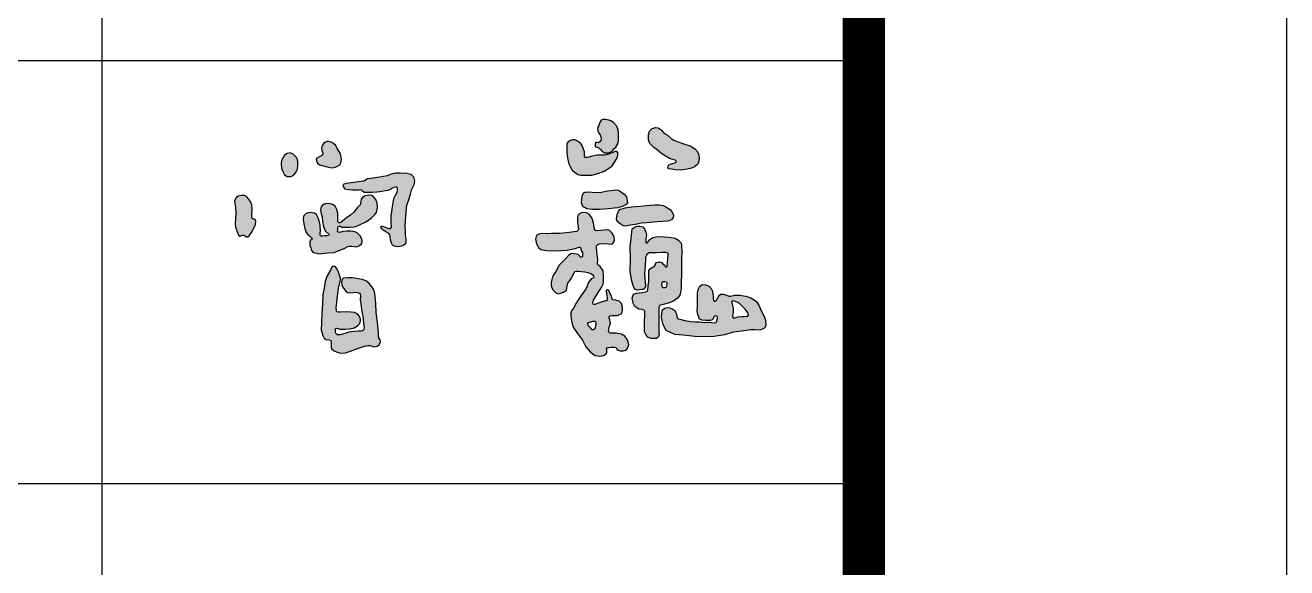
# Model space of a CAD drawing. Extents: x -427546 to -314919, y 698702 to 968782.
# Drawn here: x -356228 to -353246, y 945848 to 947129 of the extents above; entities that cross this region are included whole.
import ezdxf

# ---------------------------------------------------------------- set-up
doc = ezdxf.new("R2010")
doc.units = 0
doc.header["$LTSCALE"] = 1000
doc.header["$MEASUREMENT"] = 0
doc.layers.get('0').update_dxf_attribs({"linetype": 'CONTINUOUS'})
doc.layers.add('PUB_TITLE', color=4, linetype='CONTINUOUS')
doc.layers.add('TWT_TITLE', color=7, linetype='CONTINUOUS')

msp = doc.modelspace()

# ---------------------------------------------------------------- hatches: boundary and pattern name
h = msp.add_hatch(color=7)
h.paths.add_polyline_path([(-354640, 946832.6), (-354644.7, 946837.2), (-354656, 946844.6), (-354666, 946847.7), (-354675.9, 946851.1), (-354684.1, 946853.7), (-354694.3, 946857.9), (-354701.2, 946861.7), (-354710, 946870.1), (-354715, 946872.6), (-354718.7, 946876.3), (-354724.7, 946882), (-354731.6, 946886.7), (-354737.6, 946888.1), (-354745.4, 946885.7), (-354752, 946878.8), (-354754.7, 946870.3), (-354754.3, 946858.9), (-354750.9, 946850), (-354741.5, 946840.3), (-354733.9, 946834.7), (-354723.1, 946825.8), (-354712.8, 946819.4), (-354702.9, 946813.9), (-354693.9, 946811.1), (-354689.5, 946809.6), (-354689, 946808.3), (-354689.4, 946806.1), (-354692, 946804.6), (-354697.6, 946802.8), (-354702.8, 946800.9), (-354706.4, 946799.5), (-354708.3, 946796.4), (-354708.4, 946792.9), (-354706.1, 946790.4), (-354700.6, 946789.6), (-354689.9, 946788), (-354678.3, 946787.1), (-354662.7, 946789.4), (-354652.9, 946791.8), (-354645.8, 946794.9), (-354638.9, 946800.3), (-354636.6, 946805.6), (-354634.9, 946814.8), (-354635.7, 946823.9)])
h.paths.add_polyline_path([(-354835.7, 946804.6), (-354830.6, 946812.2), (-354827.9, 946818.1), (-354827.1, 946823.1), (-354827.3, 946828.1), (-354828.5, 946830.2), (-354830.3, 946831.2), (-354833.4, 946831.3), (-354837.3, 946829.5), (-354844.3, 946826.3), (-354851.4, 946824.1), (-354858, 946822.6), (-354874.6, 946822.1), (-354888.5, 946820), (-354895.1, 946817.8), (-354899.1, 946817.2), (-354904.3, 946817), (-354905.4, 946818.5), (-354905.8, 946820.7), (-354905.8, 946822.8), (-354905.7, 946830.2), (-354907.9, 946836.4), (-354911.5, 946844.9), (-354914.8, 946850.5), (-354922.1, 946855.5), (-354928.6, 946858.8), (-354934.6, 946858.8), (-354938.9, 946857.2), (-354944.9, 946853.2), (-354947.1, 946849.5), (-354947.5, 946844.2), (-354947.4, 946829.1), (-354946.3, 946820.8), (-354944.9, 946812.4), (-354942.5, 946802.1), (-354939.2, 946794.1), (-354934.6, 946786.7), (-354929.1, 946782.5), (-354920.4, 946776.5), (-354915.3, 946775.2), (-354905.4, 946775.2), (-354898.2, 946774.9), (-354888, 946775.4), (-354874.2, 946779.4), (-354861.1, 946783.8), (-354849.3, 946791.1), (-354840.5, 946797.4)])
h.paths.add_polyline_path([(-354825.6, 946856.8), (-354825, 946873.3), (-354825.8, 946882), (-354829.6, 946890.7), (-354836.9, 946899.4), (-354843.5, 946903.5), (-354847.9, 946905.4), (-354856.4, 946906.6), (-354861.5, 946906.4), (-354866.4, 946904.8), (-354869, 946901.4), (-354870.3, 946897), (-354872, 946892.6), (-354874.3, 946888.2), (-354875, 946884.5), (-354874.2, 946879.9), (-354871.9, 946874.6), (-354868.9, 946870.2), (-354866.9, 946865.7), (-354866.5, 946861), (-354867.3, 946857.3), (-354868.5, 946855), (-354872.1, 946852), (-354873.8, 946851.9), (-354876.6, 946852.5), (-354879.6, 946852.2), (-354879.9, 946850.8), (-354880.5, 946848.1), (-354880.3, 946844.3), (-354879.4, 946841.9), (-354876.9, 946841.1), (-354874.2, 946840.3), (-354872, 946839.8), (-354870.3, 946838.5), (-354868, 946836.4), (-354865.9, 946833.8), (-354864.2, 946831.5), (-354860.9, 946829.3), (-354858.4, 946827.8), (-354855, 946827.8), (-354849.7, 946828.2), (-354844.4, 946829.3), (-354840.6, 946832.3), (-354837.6, 946835.3), (-354836.1, 946837.7), (-354831.9, 946841.4), (-354827, 946849.2)])
h.paths.add_polyline_path([(-354699.2, 946689.1), (-354703.5, 946694.4), (-354713.2, 946700.4), (-354719.7, 946703.7), (-354729.2, 946704.8), (-354739.8, 946705.3), (-354758, 946703.4), (-354775, 946701.7), (-354794.3, 946700.2), (-354809.5, 946697.7), (-354814.4, 946696.2), (-354821.4, 946694.6), (-354825.5, 946690), (-354828.6, 946682.6), (-354829.8, 946671.5), (-354828.8, 946665.8), (-354821.4, 946660.1), (-354814, 946655.3), (-354808.7, 946654.9), (-354797.1, 946657.1), (-354785.7, 946658.9), (-354770.9, 946661.5), (-354758.2, 946662.7), (-354733.9, 946665), (-354720.3, 946665.8), (-354708.6, 946666.5), (-354700.2, 946669.3), (-354696, 946675.5), (-354695.6, 946680.3)])
h.paths.add_polyline_path([(-354806.3, 946723.6), (-354812.3, 946730.5), (-354818.5, 946734.7), (-354825.7, 946739.6), (-354833.9, 946740.6), (-354843, 946738.8), (-354851.7, 946738), (-354866.7, 946735.4), (-354878.1, 946734.1), (-354896.7, 946735.5), (-354902.3, 946735.4), (-354904.1, 946734.9), (-354908, 946733.1), (-354911.3, 946725.9), (-354912.1, 946717.4), (-354912.9, 946709.7), (-354909.3, 946701.2), (-354900.5, 946695.7), (-354887.1, 946693.7), (-354870.3, 946693.9), (-354848.7, 946695.7), (-354835.2, 946697.5), (-354827, 946698.3), (-354814.1, 946701.9), (-354808.7, 946705), (-354804.3, 946708.1), (-354804.5, 946714.8)])
h.paths.add_polyline_path([(-354877.1, 946607.9), (-354874.2, 946611.4), (-354869.1, 946613.3), (-354862.2, 946613.9), (-354849.4, 946613.3), (-354841.6, 946612.1), (-354839, 946613.9), (-354836.6, 946617), (-354835.1, 946622), (-354835.9, 946628.6), (-354837.7, 946634.5), (-354840.3, 946638.4), (-354847.5, 946645.3), (-354851.9, 946645.9), (-354860.5, 946645.2), (-354867.7, 946644.7), (-354876.5, 946643.9), (-354879.5, 946644.3), (-354882, 946646.1), (-354882.4, 946649.1), (-354882.7, 946651.6), (-354884.5, 946662.8), (-354887.7, 946673.1), (-354894.1, 946681.9), (-354901, 946685.8), (-354911.8, 946686.7), (-354917.8, 946684.1), (-354921.7, 946680), (-354922.6, 946675.2), (-354921.9, 946662.8), (-354920.3, 946653), (-354920.2, 946647.8), (-354921.2, 946644.2), (-354923.9, 946642.3), (-354930.7, 946641.3), (-354941.8, 946640), (-354964, 946637.4), (-354983.4, 946637.1), (-354992.9, 946636.7), (-355005.3, 946637.1), (-355013.3, 946635.8), (-355018.2, 946633.7), (-355020, 946630.3), (-355021.5, 946624.3), (-355021, 946619.8), (-355018.9, 946613.2), (-355014.7, 946604.5), (-355008.6, 946599.2), (-354995.4, 946597.4), (-354971.4, 946596.5), (-354960.4, 946596.9), (-354946.7, 946598), (-354935.4, 946600.6), (-354927.4, 946601.6), (-354920.7, 946604.2), (-354918.6, 946605.1), (-354917, 946605.1), (-354915.4, 946603.9), (-354914.5, 946600.7), (-354912.5, 946595.7), (-354910.7, 946592.7), (-354910, 946589.3), (-354910.3, 946586), (-354910.6, 946583.2), (-354911.8, 946581.7), (-354914.6, 946581.3), (-354915.8, 946581.8), (-354917.5, 946584.2), (-354920.3, 946587.6), (-354923.5, 946588.7), (-354931.1, 946589.5), (-354936.4, 946589.8), (-354943.1, 946585.8), (-354950.1, 946578.2), (-354956.7, 946571), (-354966.3, 946561.7), (-354972.9, 946548.7), (-354977.6, 946541.9), (-354981.1, 946534.9), (-354982.9, 946528.4), (-354984.6, 946521.2), (-354984.3, 946514.8), (-354982.9, 946509.1), (-354979.6, 946503.8), (-354977.2, 946500.9), (-354973.2, 946497), (-354967.4, 946495), (-354961.6, 946496), (-354955, 946498.8), (-354948.4, 946503.7), (-354947.3, 946509), (-354945.2, 946519.8), (-354940.5, 946526.1), (-354936.8, 946532.1), (-354934.4, 946537.2), (-354930.1, 946544.3), (-354927.9, 946547.4), (-354924.4, 946548.7), (-354919.1, 946548.2), (-354913.3, 946547.3), (-354905.1, 946547), (-354897.5, 946545.2), (-354890.9, 946542.6), (-354885.9, 946539.7), (-354884.1, 946537.2), (-354883.9, 946534.1), (-354886, 946531.6), (-354889.8, 946530.3), (-354896.2, 946521.7), (-354901.6, 946507.7), (-354913.4, 946491), (-354924.5, 946474), (-354931.7, 946461.3), (-354936.3, 946454.9), (-354938.3, 946449.6), (-354937.8, 946443.8), (-354936.5, 946430.3), (-354932.5, 946415.7), (-354922.1, 946401.1), (-354910.8, 946385.1), (-354902.9, 946369.8), (-354891.6, 946357), (-354880.6, 946348.9), (-354869.9, 946347.5), (-354860.9, 946349.2), (-354854.2, 946353.2), (-354853.3, 946357.2), (-354853.3, 946362.9), (-354853.7, 946365.2), (-354852.8, 946367.5), (-354850.9, 946367.8), (-354847.9, 946368), (-354841.6, 946368.5), (-354836.7, 946368.5), (-354831.6, 946368), (-354830.5, 946367.3), (-354829.7, 946365.5), (-354828.3, 946363.2), (-354826.5, 946361.9), (-354821.7, 946360.5), (-354814.6, 946360.4), (-354809.1, 946361.4), (-354805.9, 946364), (-354802.6, 946369.3), (-354801.3, 946374.3), (-354802.6, 946381), (-354805.5, 946388.8), (-354810, 946394.6), (-354818.4, 946399.3), (-354831, 946401.7), (-354844.7, 946401.9), (-354847.7, 946403.3), (-354848.6, 946406.7), (-354847.2, 946415.8), (-354844.6, 946425.4), (-354846, 946433), (-354847.4, 946438.3), (-354847.7, 946441.5), (-354845.6, 946442.9), (-354840.3, 946443.7), (-354834.1, 946443.4), (-354827.6, 946443.3), (-354817.5, 946448.5), (-354815.7, 946455.9), (-354816, 946463.5), (-354818.3, 946471.8), (-354823.5, 946477.5), (-354831.3, 946479.6), (-354838.4, 946480.3), (-354840.4, 946482.6), (-354842, 946489), (-354845.5, 946496.5), (-354847.6, 946501.7), (-354849.6, 946504.1), (-354852.7, 946504.1), (-354854.3, 946502.9), (-354854.5, 946500.8), (-354853, 946491.2), (-354851.8, 946484.9), (-354851.8, 946480.6), (-354853.3, 946478.6), (-354856.4, 946478), (-354863.9, 946475.7), (-354873.2, 946472.9), (-354880.8, 946469.9), (-354883.1, 946469.6), (-354885.3, 946470.7), (-354885.7, 946474.9), (-354884.1, 946479.6), (-354873.8, 946498), (-354865.7, 946509.7), (-354861.5, 946517.3), (-354860.8, 946525.7), (-354860.6, 946537.1), (-354861.9, 946549), (-354868.6, 946559.1), (-354873.9, 946563.3), (-354874.6, 946565.8), (-354874.3, 946576.7), (-354876.4, 946594.4), (-354877.4, 946604.7)])
h.paths.add_polyline_path([(-354890.6, 946413.6), (-354888, 946410.5), (-354886.2, 946409.5), (-354884.7, 946409.6), (-354883.5, 946410.2), (-354881.5, 946412.3), (-354880.3, 946415.4), (-354879.7, 946418.5), (-354879.1, 946422.2), (-354879.2, 946425.9), (-354879.8, 946428.7), (-354881.1, 946429.9), (-354883.6, 946430.5), (-354885.9, 946430.3), (-354888.2, 946429.8), (-354890.6, 946428.8), (-354895.8, 946427.4), (-354896.5, 946427.2), (-354897.3, 946426.9), (-354897.9, 946425.9), (-354898.2, 946423.7), (-354897.2, 946420.1), (-354895.6, 946418.5)], flags=16)
h.paths.add_polyline_path([(-354676.7, 946559.8), (-354676.4, 946577.9), (-354675.6, 946594.2), (-354676.5, 946609.7), (-354677.3, 946614.2), (-354683.8, 946621.8), (-354691.2, 946626), (-354706, 946628.8), (-354717.1, 946629.5), (-354733.3, 946630.3), (-354744.1, 946628.2), (-354751.5, 946623), (-354756.4, 946616.7), (-354757, 946615.5), (-354758, 946615.1), (-354760.1, 946615), (-354761, 946616.2), (-354761, 946619.1), (-354760.5, 946624.6), (-354759.5, 946634.2), (-354760.9, 946640.5), (-354763.6, 946648.7), (-354768, 946653.2), (-354775.1, 946654.8), (-354781.4, 946654.7), (-354787.7, 946652.7), (-354792.7, 946648.2), (-354794.1, 946640.2), (-354795.8, 946626.1), (-354797.7, 946606.9), (-354797.2, 946575.6), (-354797.5, 946547.2), (-354793.7, 946524.5), (-354788.8, 946510.1), (-354785.3, 946504.8), (-354780.8, 946503.6), (-354776.3, 946504.6), (-354770.1, 946504.7), (-354767.1, 946505.3), (-354764, 946506.7), (-354762.9, 946509.5), (-354761.8, 946511.8), (-354761.8, 946515.8), (-354762, 946521.8), (-354762.9, 946531.1), (-354763.7, 946541.2), (-354763.2, 946552.4), (-354762.6, 946563.5), (-354761.8, 946575.1), (-354761.5, 946580.5), (-354759.5, 946585.4), (-354758.2, 946587.6), (-354755.4, 946590.1), (-354752.8, 946591.5), (-354747.8, 946592), (-354736.5, 946591.9), (-354721.9, 946592.3), (-354714.2, 946592.3), (-354710.7, 946591.7), (-354708.9, 946591), (-354708.3, 946589.9), (-354708.3, 946585.7), (-354709.1, 946578.9), (-354709.9, 946566.3), (-354710.6, 946560.6), (-354711.3, 946558.6), (-354713.4, 946558.5), (-354715.1, 946559.2), (-354716.2, 946561.2), (-354717.5, 946563.4), (-354720.2, 946566), (-354722.5, 946567.8), (-354725.6, 946569.6), (-354728.5, 946570.1), (-354730.5, 946569.9), (-354734.4, 946569.2), (-354736.8, 946567.7), (-354738.1, 946564.3), (-354740.3, 946560.5), (-354742.3, 946558.9), (-354745, 946558), (-354750.3, 946553.7), (-354753.8, 946550.1), (-354754, 946537.2), (-354753.8, 946524), (-354755, 946513.9), (-354756, 946505), (-354756.8, 946501.2), (-354760.4, 946499.4), (-354768.5, 946497.6), (-354776, 946497.1), (-354782.3, 946496.1), (-354789.7, 946493.9), (-354793.4, 946484.5), (-354790.8, 946472.7), (-354786.9, 946465.1), (-354777.2, 946458.3), (-354769.2, 946457.8), (-354765.7, 946456.5), (-354763.5, 946453.7), (-354763.4, 946449.7), (-354763.4, 946443.7), (-354764, 946430.6), (-354764.2, 946415.4), (-354763.7, 946405.2), (-354760.1, 946396.8), (-354756, 946392.1), (-354748.6, 946389.5), (-354742, 946389.2), (-354735.8, 946389.6), (-354731.5, 946392.1), (-354729.5, 946397.9), (-354729.9, 946404.8), (-354729.9, 946415.7), (-354730.1, 946425.7), (-354730.2, 946446.2), (-354730.2, 946455.6), (-354729.9, 946462.6), (-354729.2, 946465.9), (-354727.1, 946467.7), (-354720.1, 946469.3), (-354708.1, 946473), (-354696.6, 946476.6), (-354686.2, 946484.4), (-354680.7, 946491.6), (-354678.7, 946499.1), (-354677.5, 946508.3), (-354677.3, 946522.6), (-354676.6, 946540.3)])
h.paths.add_polyline_path([(-354712.2, 946523.5), (-354711.1, 946521.8), (-354710.8, 946518.9), (-354710.8, 946515.7), (-354711.6, 946512.6), (-354713.1, 946510), (-354716, 946509.2), (-354719.7, 946509.2), (-354721.6, 946510.7), (-354722.4, 946513.3), (-354723, 946517.9), (-354722.3, 946521.8), (-354721.2, 946523.7), (-354718.6, 946523.9), (-354716, 946524.2)], flags=16)
h.paths.add_polyline_path([(-354493.5, 946468.2), (-354500.2, 946477.3), (-354512.9, 946485.6), (-354524.5, 946489.6), (-354538.6, 946491.3), (-354550.6, 946491.4), (-354560.3, 946489.2), (-354564.8, 946489), (-354570.1, 946491.5), (-354577.3, 946494.3), (-354583.7, 946494.2), (-354586.8, 946491.7), (-354590.4, 946485.7), (-354593.7, 946479.7), (-354596.4, 946477.5), (-354599.1, 946477.6), (-354600.5, 946479.7), (-354601.2, 946483), (-354601.6, 946487.7), (-354602.1, 946493.9), (-354603.4, 946501.2), (-354606.3, 946507.6), (-354612.9, 946513.5), (-354619.4, 946516.4), (-354627.1, 946516.7), (-354632.8, 946512.7), (-354637.3, 946504.9), (-354638.6, 946496.2), (-354638.6, 946482.8), (-354638.4, 946466), (-354639.3, 946454.6), (-354637.6, 946446.3), (-354635.8, 946440.2), (-354633.7, 946434.7), (-354627.8, 946432.6), (-354619.2, 946431.8), (-354611.6, 946431.7), (-354607.7, 946432), (-354604.2, 946433.5), (-354602.4, 946435), (-354601.1, 946438.7), (-354600.1, 946440.8), (-354598.8, 946441.8), (-354596, 946442.6), (-354593.2, 946442.4), (-354591.8, 946441.7), (-354591.5, 946438.4), (-354591.7, 946435.5), (-354592.7, 946431.3), (-354593.7, 946428.4), (-354594.6, 946426.9), (-354598.6, 946426.3), (-354605.2, 946426.8), (-354613.3, 946427.7), (-354621.6, 946427.2), (-354633.5, 946428.3), (-354644.2, 946428.7), (-354654.1, 946429.8), (-354668.7, 946432.1), (-354683.8, 946435.8), (-354684.6, 946436), (-354685.7, 946436.6), (-354687.3, 946442.1), (-354688.9, 946449.3), (-354691.9, 946455.5), (-354696.6, 946458.5), (-354703.9, 946461.6), (-354709.8, 946462.7), (-354715.8, 946460.8), (-354721, 946457.1), (-354723.1, 946449.1), (-354724.1, 946438.7), (-354719.5, 946421.8), (-354712.6, 946408), (-354692.4, 946398.6), (-354671.5, 946397), (-354644.8, 946393.7), (-354621.7, 946393), (-354599.5, 946393.7), (-354575, 946398.3), (-354553.2, 946404.1), (-354529, 946407.4), (-354513, 946409.4), (-354503.8, 946409.8), (-354499.6, 946409), (-354489.5, 946409.8), (-354481.7, 946412.9), (-354478, 946417), (-354476.9, 946423.7), (-354478.7, 946435.4), (-354481.5, 946443.2), (-354486, 946450.1), (-354489.3, 946457.1)])
h.paths.add_polyline_path([(-354557.5, 946473.4), (-354557.6, 946476.1), (-354557.2, 946477.7), (-354555.1, 946478), (-354551.1, 946477.3), (-354546.9, 946475.9), (-354543.1, 946474), (-354538.6, 946471), (-354531.9, 946465.1), (-354525.8, 946458.4), (-354520.6, 946451.8), (-354518.5, 946447.6), (-354518.3, 946444.3), (-354519.7, 946442.3), (-354522.2, 946441.7), (-354528.2, 946441.6), (-354534.1, 946441.1), (-354542.1, 946440.2), (-354550, 946438.1), (-354553.2, 946437.4), (-354555.7, 946440.1), (-354555.7, 946442.6), (-354554.8, 946447.9), (-354554.4, 946451.7), (-354554.1, 946459.5), (-354554.8, 946464.4), (-354556.4, 946471.5)], flags=16)
h = msp.add_hatch(color=7)
h.paths.add_polyline_path([(-355407.7, 946510.3), (-355414.6, 946519.2), (-355421.3, 946524.9), (-355430.6, 946528.6), (-355440.6, 946530.3), (-355454, 946532.7), (-355465.7, 946532.9), (-355475.3, 946531.7), (-355479.2, 946527.6), (-355479.8, 946522.4), (-355479.2, 946516.2), (-355477.5, 946511.3), (-355474.7, 946507.1), (-355470.6, 946501.9), (-355465.9, 946498.2), (-355459, 946496.9), (-355452.6, 946497.9), (-355445.9, 946498.5), (-355442.1, 946498.2), (-355437.6, 946496.5), (-355436, 946493.8), (-355435.2, 946489.3), (-355435.6, 946481.7), (-355434.1, 946471.2), (-355431.7, 946452.9), (-355429.9, 946442.3), (-355427.9, 946425.1), (-355426.9, 946414.7), (-355427.2, 946411.6), (-355428.2, 946408.7), (-355430.4, 946407.3), (-355434.4, 946406.6), (-355440.3, 946406.9), (-355450.3, 946405.5), (-355463, 946404.5), (-355467.7, 946402.9), (-355471.7, 946400.7), (-355477.6, 946399.4), (-355483.5, 946398), (-355489.2, 946397.9), (-355491.7, 946399.2), (-355492.8, 946400.5), (-355493.9, 946403.2), (-355494.4, 946408.4), (-355494.6, 946412.2), (-355493.7, 946413.6), (-355491.9, 946413.9), (-355488.7, 946412.9), (-355483.8, 946411.4), (-355476.8, 946411), (-355470.3, 946411.5), (-355461.8, 946412.2), (-355455.9, 946412.6), (-355450, 946414.6), (-355442.4, 946418.9), (-355437.8, 946424), (-355435.4, 946430.4), (-355435.5, 946434.9), (-355437.3, 946441.5), (-355439.6, 946444.7), (-355444.4, 946448.5), (-355449, 946450.4), (-355458, 946451.7), (-355468.2, 946452.1), (-355483, 946451.1), (-355488.2, 946451.4), (-355491.2, 946452.5), (-355492.2, 946454.8), (-355492.9, 946461.4), (-355491.2, 946474.2), (-355489.3, 946489.2), (-355487.2, 946507.2), (-355485.2, 946518), (-355483.5, 946524.5), (-355482.8, 946527.7), (-355482.4, 946529.6), (-355482.6, 946530.7), (-355482.8, 946531.6), (-355487.5, 946545.6), (-355490.8, 946554.4), (-355495.2, 946559.2), (-355499.8, 946559.9), (-355502.6, 946557.7), (-355506.1, 946551), (-355513.6, 946537.3), (-355515.7, 946533.4), (-355518.5, 946523.7), (-355521.1, 946509.1), (-355524, 946493.1), (-355525.1, 946472.1), (-355526.5, 946447.7), (-355527.5, 946427.1), (-355527.8, 946409.5), (-355524.2, 946396.4), (-355521.2, 946390), (-355516.2, 946387), (-355509.1, 946386.4), (-355505.2, 946384.7), (-355504.5, 946381), (-355504.7, 946376.2), (-355504.7, 946368.5), (-355502.7, 946363.8), (-355497.8, 946359.9), (-355490.5, 946356.8), (-355481.8, 946354.9), (-355470.9, 946355.5), (-355458.7, 946359.1), (-355440, 946366.5), (-355425.9, 946371.3), (-355418, 946373.1), (-355412.3, 946372.5), (-355403.4, 946369.9), (-355395.7, 946371.5), (-355390.9, 946374.6), (-355387.6, 946381.7), (-355388.6, 946386.2), (-355391.7, 946389.7), (-355392.3, 946396.8), (-355392.3, 946403.1), (-355394.8, 946427.9), (-355397.8, 946450.6), (-355399.2, 946472.2), (-355401.5, 946495.8), (-355403.5, 946504.5)])
h.paths.add_polyline_path([(-355432.1, 946624.9), (-355435.8, 946631.6), (-355443.1, 946639), (-355448.2, 946641.6), (-355457.8, 946643.1), (-355467.5, 946643.2), (-355477, 946641.9), (-355485, 946640), (-355487.4, 946640.4), (-355489.2, 946641.2), (-355488.9, 946645.2), (-355488.8, 946650.7), (-355487.6, 946654.1), (-355485.5, 946655), (-355482.2, 946654.5), (-355479.2, 946652.7), (-355468, 946652.1), (-355460.5, 946652.1), (-355449.4, 946653), (-355440.8, 946656.4), (-355421.1, 946665.6), (-355410.2, 946673.2), (-355401.3, 946682.3), (-355397.1, 946687.3), (-355395, 946698.5), (-355395.7, 946708.9), (-355399, 946717.9), (-355404.2, 946724), (-355408.7, 946726.9), (-355415.5, 946727.8), (-355424, 946726.3), (-355430.7, 946722.6), (-355433.7, 946718.7), (-355434.5, 946713.4), (-355435.1, 946708.4), (-355436.2, 946704.9), (-355442.3, 946698.4), (-355450.9, 946687.4), (-355458.7, 946680.8), (-355467.3, 946675.2), (-355473.2, 946670.3), (-355477.9, 946666.1), (-355481.1, 946664), (-355484.4, 946662.8), (-355487.2, 946662.8), (-355487.9, 946663.8), (-355488.7, 946667.3), (-355488.4, 946674.6), (-355488.9, 946685.3), (-355491.4, 946693.7), (-355495.4, 946702), (-355501, 946705.8), (-355507.2, 946707.8), (-355516.2, 946708.5), (-355520.7, 946707), (-355525.3, 946704.3), (-355527.8, 946700.7), (-355529.4, 946693.3), (-355527.9, 946683.7), (-355525.8, 946676.7), (-355524.7, 946666.8), (-355522.8, 946654.1), (-355519.7, 946646.2), (-355518.6, 946643.3), (-355516.5, 946641), (-355513.7, 946638.8), (-355511.2, 946637.1), (-355510.1, 946634.3), (-355511, 946632.8), (-355513.6, 946631.9), (-355515.8, 946631.6), (-355519.7, 946631.5), (-355525, 946631.2), (-355528.7, 946631.3), (-355530.6, 946632.3), (-355530.8, 946635.1), (-355530.3, 946639.7), (-355529.8, 946641.8), (-355530.9, 946657.2), (-355533.1, 946667.2), (-355535.5, 946674.6), (-355539.3, 946682), (-355544, 946685.3), (-355554.9, 946686.8), (-355563.6, 946684.6), (-355569.6, 946678.2), (-355570.5, 946670.8), (-355568.9, 946660.5), (-355566.7, 946649.2), (-355563.8, 946639.8), (-355559.8, 946634.9), (-355556, 946631.6), (-355551.6, 946627.6), (-355549.8, 946625.5), (-355550.6, 946623.3), (-355553, 946621.8), (-355554.2, 946620.4), (-355554.6, 946617.8), (-355555.2, 946613.9), (-355555.1, 946609.5), (-355552.7, 946603.3), (-355550.9, 946597.2), (-355548.1, 946592.9), (-355543.4, 946591.4), (-355534, 946589.6), (-355513.4, 946591.3), (-355497.1, 946592.4), (-355484, 946597.7), (-355473.9, 946601.6), (-355470.5, 946603.2), (-355465.3, 946606.4), (-355460.9, 946607.8), (-355455.9, 946607.3), (-355445, 946606.2), (-355437.6, 946608.8), (-355432.7, 946612.7), (-355431.6, 946618)])
h.paths.add_polyline_path([(-355307.9, 946761.5), (-355309.9, 946771.4), (-355316.6, 946777.8), (-355325.5, 946779.6), (-355341.1, 946780.5), (-355351.9, 946780.8), (-355362, 946778.5), (-355371.7, 946774.1), (-355410.2, 946768.3), (-355418.9, 946767.2), (-355427.4, 946761.9), (-355468.8, 946756.1), (-355470.8, 946755.6), (-355473.5, 946754.9), (-355475.7, 946753), (-355476.4, 946751.3), (-355474.6, 946747.1), (-355471.7, 946742.1), (-355462.6, 946740.2), (-355453.8, 946739.5), (-355444.5, 946739.8), (-355439.2, 946740.1), (-355434.6, 946740.4), (-355431.7, 946739.3), (-355429.3, 946736.6), (-355426.1, 946734.4), (-355418.3, 946734), (-355409, 946734), (-355396.8, 946734.8), (-355389.1, 946736), (-355371.1, 946738.7), (-355365.5, 946740.5), (-355360.9, 946743.8), (-355356.1, 946746.3), (-355351.8, 946747), (-355349.2, 946746.5), (-355347.7, 946743.3), (-355347.4, 946738), (-355348.8, 946734.8), (-355352.8, 946728.2), (-355356.6, 946720), (-355360.5, 946694.5), (-355362.8, 946678.1), (-355362.7, 946661.5), (-355361.8, 946654.1), (-355363.2, 946650.2), (-355364.3, 946649.1), (-355367.6, 946648.9), (-355372.6, 946650.4), (-355377, 946652.5), (-355380.6, 946654.1), (-355384, 946655), (-355386.1, 946654.6), (-355386.7, 946652.8), (-355386.2, 946650.4), (-355384.6, 946648.1), (-355381.4, 946645.2), (-355377.5, 946642.7), (-355373.4, 946640.7), (-355368, 946637.3), (-355366.3, 946634.8), (-355364.9, 946631.8), (-355364.5, 946622), (-355362.1, 946614.4), (-355359.2, 946609.4), (-355353.2, 946606.5), (-355345.8, 946605.7), (-355338.1, 946607.3), (-355333.1, 946609.6), (-355329, 946613.3), (-355328, 946618.8), (-355328, 946625.1), (-355329.7, 946634.4), (-355330, 946642.4), (-355330.5, 946655), (-355329.7, 946667.9), (-355327.7, 946687), (-355327.2, 946697.1), (-355326.4, 946703.6), (-355322.7, 946713.5), (-355318, 946730.4), (-355315.7, 946739.9), (-355309.5, 946752.3)])
h.paths.add_polyline_path([(-355479.8, 946812.4), (-355481.4, 946821.8), (-355483.9, 946828.9), (-355489.4, 946836.9), (-355493.7, 946845.4), (-355497.9, 946849.6), (-355502.6, 946852.7), (-355510.1, 946854.9), (-355514.1, 946854.9), (-355519.5, 946852.5), (-355522.4, 946850), (-355525, 946846.3), (-355526.8, 946842.5), (-355527.3, 946838.6), (-355526.6, 946833.1), (-355524.3, 946827.8), (-355523.9, 946824.8), (-355524.8, 946822.3), (-355527.3, 946820.5), (-355528.9, 946819.8), (-355533, 946818.3), (-355538.2, 946815.4), (-355539.8, 946812.8), (-355538.8, 946809.4), (-355537, 946803.8), (-355533.8, 946800.8), (-355530.2, 946799.1), (-355525.5, 946798.1), (-355517.5, 946795.6), (-355510.7, 946793.9), (-355501.8, 946792.5), (-355495.3, 946794), (-355489.6, 946796.5), (-355483.7, 946799.6), (-355481.5, 946804.3)])
h.paths.add_polyline_path([(-355583.3, 946798.7), (-355583.1, 946808.1), (-355585.3, 946815.9), (-355588.8, 946819.1), (-355594.5, 946824.6), (-355601.2, 946827.6), (-355608.5, 946826.7), (-355614.7, 946822.1), (-355617.7, 946816.6), (-355621.6, 946809.5), (-355623, 946801.7), (-355621.8, 946791.4), (-355618.9, 946783.6), (-355614.7, 946775.6), (-355608.3, 946771.9), (-355599.1, 946772.2), (-355596, 946773.5), (-355593.5, 946775.8), (-355591.4, 946777.7), (-355587, 946782.9), (-355584, 946789.6)])
h.paths.add_polyline_path([(-355691.1, 946672.8), (-355692.2, 946674.5), (-355692.2, 946678.8), (-355692, 946681), (-355691, 946693.4), (-355692, 946705.1), (-355694.4, 946711.6), (-355699.7, 946718.9), (-355704, 946724.2), (-355709.7, 946726.9), (-355717.1, 946726.9), (-355724.6, 946725.4), (-355728.7, 946721.4), (-355732.8, 946714.6), (-355732.6, 946708.3), (-355730.4, 946699.1), (-355730, 946684.8), (-355730.8, 946674), (-355731.8, 946660.4), (-355731, 946652.4), (-355726.1, 946639.8), (-355723.2, 946633.7), (-355720, 946631.1), (-355716.8, 946632.4), (-355715.1, 946633.2), (-355713.2, 946633.7), (-355710.6, 946633.5), (-355708.9, 946631.7), (-355706.5, 946629.7), (-355701.8, 946629.3), (-355698.2, 946631.5), (-355693, 946640), (-355687.1, 946650.3), (-355683.3, 946658.8), (-355682.9, 946666.8), (-355684.1, 946670.7), (-355686.1, 946671.1), (-355688.9, 946671.5)])

# ---------------------------------------------------------------- linework, layer by layer
for points in [[(-354831.9, 946841.4), (-354827, 946849.2), (-354825.6, 946856.8), (-354825, 946873.3), (-354825.8, 946882), (-354829.6, 946890.7), (-354836.9, 946899.4), (-354843.5, 946903.5), (-354847.9, 946905.4), (-354856.4, 946906.6), (-354861.5, 946906.4), (-354866.4, 946904.8), (-354869, 946901.4), (-354870.3, 946897), (-354872, 946892.6), (-354874.3, 946888.2), (-354875, 946884.5), (-354874.2, 946879.9), (-354871.9, 946874.6), (-354868.9, 946870.2), (-354866.9, 946865.7), (-354866.5, 946861), (-354867.3, 946857.3), (-354868.5, 946855), (-354872.1, 946852), (-354873.8, 946851.9), (-354876.6, 946852.5), (-354879.6, 946852.2), (-354879.9, 946850.8), (-354880.5, 946848.1), (-354880.3, 946844.3), (-354879.4, 946841.9), (-354876.9, 946841.1), (-354874.2, 946840.3), (-354872, 946839.8), (-354870.3, 946838.5), (-354868, 946836.4), (-354865.9, 946833.8), (-354864.2, 946831.5), (-354860.9, 946829.3), (-354858.4, 946827.8), (-354855, 946827.8), (-354849.7, 946828.2), (-354844.4, 946829.3), (-354840.6, 946832.3), (-354837.6, 946835.3), (-354836.1, 946837.7)], [(-354710, 946870.1), (-354701.2, 946861.7), (-354694.3, 946857.9), (-354684.1, 946853.7), (-354675.9, 946851.1), (-354666, 946847.7), (-354656, 946844.6), (-354644.7, 946837.2), (-354640, 946832.6), (-354635.7, 946823.9), (-354634.9, 946814.8), (-354636.6, 946805.6), (-354638.9, 946800.3), (-354645.8, 946794.9), (-354652.9, 946791.8), (-354662.7, 946789.4), (-354678.3, 946787.1), (-354689.9, 946788), (-354700.6, 946789.6), (-354706.1, 946790.4), (-354708.4, 946792.9), (-354708.3, 946796.4), (-354706.4, 946799.5), (-354702.8, 946800.9), (-354697.6, 946802.8), (-354692, 946804.6), (-354689.4, 946806.1), (-354689, 946808.3), (-354689.5, 946809.6), (-354693.9, 946811.1), (-354702.9, 946813.9), (-354712.8, 946819.4), (-354723.1, 946825.8), (-354733.9, 946834.7), (-354741.5, 946840.3), (-354750.9, 946850), (-354754.3, 946858.9), (-354754.7, 946870.3), (-354752, 946878.8), (-354745.4, 946885.7), (-354737.6, 946888.1), (-354731.6, 946886.7), (-354724.7, 946882), (-354718.7, 946876.3), (-354715, 946872.6)], [(-354905.8, 946822.8), (-354905.7, 946830.2), (-354907.9, 946836.4), (-354911.5, 946844.9), (-354914.8, 946850.5), (-354922.1, 946855.5), (-354928.6, 946858.8), (-354934.6, 946858.8), (-354938.9, 946857.2), (-354944.9, 946853.2), (-354947.1, 946849.5), (-354947.5, 946844.2), (-354947.4, 946829.1), (-354946.3, 946820.8), (-354944.9, 946812.4), (-354942.5, 946802.1), (-354939.2, 946794.1), (-354934.6, 946786.7), (-354929.1, 946782.5), (-354920.4, 946776.5), (-354915.3, 946775.2), (-354905.4, 946775.2), (-354898.2, 946774.9), (-354888, 946775.4), (-354874.2, 946779.4), (-354861.1, 946783.8), (-354849.3, 946791.1), (-354840.5, 946797.4), (-354835.7, 946804.6), (-354830.6, 946812.2), (-354827.9, 946818.1), (-354827.1, 946823.1), (-354827.3, 946828.1), (-354828.5, 946830.2), (-354830.3, 946831.2), (-354833.4, 946831.3), (-354837.3, 946829.5), (-354844.3, 946826.3), (-354851.4, 946824.1), (-354858, 946822.6), (-354874.6, 946822.1), (-354888.5, 946820), (-354895.1, 946817.8), (-354899.1, 946817.2), (-354904.3, 946817), (-354905.4, 946818.5), (-354905.8, 946820.7)], [(-355591.4, 946777.7), (-355587, 946782.9), (-355584, 946789.6), (-355583.3, 946798.7), (-355583.1, 946808.1), (-355585.3, 946815.9), (-355588.8, 946819.1), (-355594.5, 946824.6), (-355601.2, 946827.6), (-355608.5, 946826.7), (-355614.7, 946822.1), (-355617.7, 946816.6), (-355621.6, 946809.5), (-355623, 946801.7), (-355621.8, 946791.4), (-355618.9, 946783.6), (-355614.7, 946775.6), (-355608.3, 946771.9), (-355599.1, 946772.2), (-355596, 946773.5), (-355593.5, 946775.8)], [(-355468.8, 946756.1), (-355427.4, 946761.9), (-355418.9, 946767.2), (-355410.2, 946768.3), (-355371.7, 946774.1), (-355362, 946778.5), (-355351.9, 946780.8), (-355341.1, 946780.5), (-355325.5, 946779.6), (-355316.6, 946777.8), (-355309.9, 946771.4), (-355307.9, 946761.5), (-355309.5, 946752.3), (-355315.7, 946739.9), (-355318, 946730.4), (-355322.7, 946713.5), (-355326.4, 946703.6), (-355327.2, 946697.1), (-355327.7, 946687), (-355329.7, 946667.9), (-355330.5, 946655), (-355330, 946642.4), (-355329.7, 946634.4), (-355328, 946625.1), (-355328, 946618.8), (-355329, 946613.3), (-355333.1, 946609.6), (-355338.1, 946607.3), (-355345.8, 946605.7), (-355353.2, 946606.5), (-355359.2, 946609.4), (-355362.1, 946614.4), (-355364.5, 946622), (-355364.9, 946631.8), (-355366.3, 946634.8), (-355368, 946637.3), (-355373.4, 946640.7), (-355377.5, 946642.7), (-355381.4, 946645.2), (-355384.6, 946648.1), (-355386.2, 946650.4), (-355386.7, 946652.8), (-355386.1, 946654.6), (-355384, 946655), (-355380.6, 946654.1), (-355377, 946652.5), (-355372.6, 946650.4), (-355367.6, 946648.9), (-355364.3, 946649.1), (-355363.2, 946650.2), (-355361.8, 946654.1), (-355362.7, 946661.5), (-355362.8, 946678.1), (-355360.5, 946694.5), (-355356.6, 946720), (-355352.8, 946728.2), (-355348.8, 946734.8), (-355347.4, 946738), (-355347.7, 946743.3), (-355349.2, 946746.5), (-355351.8, 946747), (-355356.1, 946746.3), (-355360.9, 946743.8), (-355365.5, 946740.5), (-355371.1, 946738.7), (-355389.1, 946736), (-355396.8, 946734.8), (-355409, 946734), (-355418.3, 946734), (-355426.1, 946734.4), (-355429.3, 946736.6), (-355431.7, 946739.3), (-355434.6, 946740.4), (-355439.2, 946740.1), (-355444.5, 946739.8), (-355453.8, 946739.5), (-355462.6, 946740.2), (-355471.7, 946742.1), (-355474.6, 946747.1), (-355476.4, 946751.3), (-355475.7, 946753), (-355473.5, 946754.9), (-355470.8, 946755.6)], [(-354896.7, 946735.5), (-354878.1, 946734.1), (-354866.7, 946735.4), (-354851.7, 946738), (-354843, 946738.8), (-354833.9, 946740.6), (-354825.7, 946739.6), (-354818.5, 946734.7), (-354812.3, 946730.5), (-354806.3, 946723.6), (-354804.5, 946714.8), (-354804.3, 946708.1), (-354808.7, 946705), (-354814.1, 946701.9), (-354827, 946698.3), (-354835.2, 946697.5), (-354848.7, 946695.7), (-354870.3, 946693.9), (-354887.1, 946693.7), (-354900.5, 946695.7), (-354909.3, 946701.2), (-354912.9, 946709.7), (-354912.1, 946717.4), (-354911.3, 946725.9), (-354908, 946733.1), (-354904.1, 946734.9), (-354902.3, 946735.4)], [(-355692, 946681), (-355691, 946693.4), (-355692, 946705.1), (-355694.4, 946711.6), (-355699.7, 946718.9), (-355704, 946724.2), (-355709.7, 946726.9), (-355717.1, 946726.9), (-355724.6, 946725.4), (-355728.7, 946721.4), (-355732.8, 946714.6), (-355732.6, 946708.3), (-355730.4, 946699.1), (-355730, 946684.8), (-355730.8, 946674), (-355731.8, 946660.4), (-355731, 946652.4), (-355726.1, 946639.8), (-355723.2, 946633.7), (-355720, 946631.1), (-355716.8, 946632.4), (-355715.1, 946633.2), (-355713.2, 946633.7), (-355710.6, 946633.5), (-355708.9, 946631.7), (-355706.5, 946629.7), (-355701.8, 946629.3), (-355698.2, 946631.5), (-355693, 946640), (-355687.1, 946650.3), (-355683.3, 946658.8), (-355682.9, 946666.8), (-355684.1, 946670.7), (-355686.1, 946671.1), (-355688.9, 946671.5), (-355691.1, 946672.8), (-355692.2, 946674.5), (-355692.2, 946678.8)], [(-355529.8, 946641.8), (-355530.9, 946657.2), (-355533.1, 946667.2), (-355535.5, 946674.6), (-355539.3, 946682), (-355544, 946685.3), (-355554.9, 946686.8), (-355563.6, 946684.6), (-355569.6, 946678.2), (-355570.5, 946670.8), (-355568.9, 946660.5), (-355566.7, 946649.2), (-355563.8, 946639.8), (-355559.8, 946634.9), (-355556, 946631.6), (-355551.6, 946627.6), (-355549.8, 946625.5), (-355550.6, 946623.3), (-355553, 946621.8), (-355554.2, 946620.4), (-355554.6, 946617.8), (-355555.2, 946613.9), (-355555.1, 946609.5), (-355552.7, 946603.3), (-355550.9, 946597.2), (-355548.1, 946592.9), (-355543.4, 946591.4), (-355534, 946589.6), (-355513.4, 946591.3), (-355497.1, 946592.4), (-355484, 946597.7), (-355473.9, 946601.6), (-355470.5, 946603.2), (-355465.3, 946606.4), (-355460.9, 946607.8), (-355455.9, 946607.3), (-355445, 946606.2), (-355437.6, 946608.8), (-355432.7, 946612.7), (-355431.6, 946618), (-355432.1, 946624.9), (-355435.8, 946631.6), (-355443.1, 946639), (-355448.2, 946641.6), (-355457.8, 946643.1), (-355467.5, 946643.2), (-355477, 946641.9), (-355485, 946640), (-355487.4, 946640.4), (-355489.2, 946641.2), (-355488.9, 946645.2), (-355488.8, 946650.7), (-355487.6, 946654.1), (-355485.5, 946655), (-355482.2, 946654.5), (-355479.2, 946652.7), (-355468, 946652.1), (-355460.5, 946652.1), (-355449.4, 946653), (-355440.8, 946656.4), (-355421.1, 946665.6), (-355410.2, 946673.2), (-355401.3, 946682.3), (-355397.1, 946687.3), (-355395, 946698.5), (-355395.7, 946708.9), (-355399, 946717.9), (-355404.2, 946724), (-355408.7, 946726.9), (-355415.5, 946727.8), (-355424, 946726.3), (-355430.7, 946722.6), (-355433.7, 946718.7), (-355434.5, 946713.4), (-355435.1, 946708.4), (-355436.2, 946704.9), (-355442.3, 946698.4), (-355450.9, 946687.4), (-355458.7, 946680.8), (-355467.3, 946675.2), (-355473.2, 946670.3), (-355477.9, 946666.1), (-355481.1, 946664), (-355484.4, 946662.8), (-355487.2, 946662.8), (-355487.9, 946663.8), (-355488.7, 946667.3), (-355488.4, 946674.6), (-355488.9, 946685.3), (-355491.4, 946693.7), (-355495.4, 946702), (-355501, 946705.8), (-355507.2, 946707.8), (-355516.2, 946708.5), (-355520.7, 946707), (-355525.3, 946704.3), (-355527.8, 946700.7), (-355529.4, 946693.3), (-355527.9, 946683.7), (-355525.8, 946676.7), (-355524.7, 946666.8), (-355522.8, 946654.1), (-355519.7, 946646.2), (-355518.6, 946643.3), (-355516.5, 946641), (-355513.7, 946638.8), (-355511.2, 946637.1), (-355510.1, 946634.3), (-355511, 946632.8), (-355513.6, 946631.9), (-355515.8, 946631.6), (-355519.7, 946631.5), (-355525, 946631.2), (-355528.7, 946631.3), (-355530.6, 946632.3), (-355530.8, 946635.1), (-355530.3, 946639.7)], [(-354809.5, 946697.7), (-354794.3, 946700.2), (-354775, 946701.7), (-354758, 946703.4), (-354739.8, 946705.3), (-354729.2, 946704.8), (-354719.7, 946703.7), (-354713.2, 946700.4), (-354703.5, 946694.4), (-354699.2, 946689.1), (-354695.6, 946680.3), (-354696, 946675.5), (-354700.2, 946669.3), (-354708.6, 946666.5), (-354720.3, 946665.8), (-354733.9, 946665), (-354758.2, 946662.7), (-354770.9, 946661.5), (-354785.7, 946658.9), (-354797.1, 946657.1), (-354808.7, 946654.9), (-354814, 946655.3), (-354821.4, 946660.1), (-354828.8, 946665.8), (-354829.8, 946671.5), (-354828.6, 946682.6), (-354825.5, 946690), (-354821.4, 946694.6), (-354814.4, 946696.2)], [(-354882.7, 946651.6), (-354884.5, 946662.8), (-354887.7, 946673.1), (-354894.1, 946681.9), (-354901, 946685.8), (-354911.8, 946686.7), (-354917.8, 946684.1), (-354921.7, 946680), (-354922.6, 946675.2), (-354921.9, 946662.8), (-354920.3, 946653), (-354920.2, 946647.8), (-354921.2, 946644.2), (-354923.9, 946642.3), (-354930.7, 946641.3), (-354941.8, 946640), (-354964, 946637.4), (-354983.4, 946637.1), (-354992.9, 946636.7), (-355005.3, 946637.1), (-355013.3, 946635.8), (-355018.2, 946633.7), (-355020, 946630.3), (-355021.5, 946624.3), (-355021, 946619.8), (-355018.9, 946613.2), (-355014.7, 946604.5), (-355008.6, 946599.2), (-354995.4, 946597.4), (-354971.4, 946596.5), (-354960.4, 946596.9), (-354946.7, 946598), (-354935.4, 946600.6), (-354927.4, 946601.6), (-354920.7, 946604.2), (-354918.6, 946605.1), (-354917, 946605.1), (-354915.4, 946603.9), (-354914.5, 946600.7), (-354912.5, 946595.7), (-354910.7, 946592.7), (-354910, 946589.3), (-354910.3, 946586), (-354910.6, 946583.2), (-354911.8, 946581.7), (-354914.6, 946581.3), (-354915.8, 946581.8), (-354917.5, 946584.2), (-354920.3, 946587.6), (-354923.5, 946588.7), (-354931.1, 946589.5), (-354936.4, 946589.8), (-354943.1, 946585.8), (-354950.1, 946578.2), (-354956.7, 946571), (-354966.3, 946561.7), (-354972.9, 946548.7), (-354977.6, 946541.9), (-354981.1, 946534.9), (-354982.9, 946528.4), (-354984.6, 946521.2), (-354984.3, 946514.8), (-354982.9, 946509.1), (-354979.6, 946503.8), (-354977.2, 946500.9), (-354973.2, 946497), (-354967.4, 946495), (-354961.6, 946496), (-354955, 946498.8), (-354948.4, 946503.7), (-354947.3, 946509), (-354945.2, 946519.8), (-354940.5, 946526.1), (-354936.8, 946532.1), (-354934.4, 946537.2), (-354930.1, 946544.3), (-354927.9, 946547.4), (-354924.4, 946548.7), (-354919.1, 946548.2), (-354913.3, 946547.3), (-354905.1, 946547), (-354897.5, 946545.2), (-354890.9, 946542.6), (-354885.9, 946539.7), (-354884.1, 946537.2), (-354883.9, 946534.1), (-354886, 946531.6), (-354889.8, 946530.3), (-354896.2, 946521.7), (-354901.6, 946507.7), (-354913.4, 946491), (-354924.5, 946474), (-354931.7, 946461.3), (-354936.3, 946454.9), (-354938.3, 946449.6), (-354937.8, 946443.8), (-354936.5, 946430.3), (-354932.5, 946415.7), (-354922.1, 946401.1), (-354910.8, 946385.1), (-354902.9, 946369.8), (-354891.6, 946357), (-354880.6, 946348.9), (-354869.9, 946347.5), (-354860.9, 946349.2), (-354854.2, 946353.2), (-354853.3, 946357.2), (-354853.3, 946362.9), (-354853.7, 946365.2), (-354852.8, 946367.5), (-354850.9, 946367.8), (-354847.9, 946368), (-354841.6, 946368.5), (-354836.7, 946368.5), (-354831.6, 946368), (-354830.5, 946367.3), (-354829.7, 946365.5), (-354828.3, 946363.2), (-354826.5, 946361.9), (-354821.7, 946360.5), (-354814.6, 946360.4), (-354809.1, 946361.4), (-354805.9, 946364), (-354802.6, 946369.3), (-354801.3, 946374.3), (-354802.6, 946381), (-354805.5, 946388.8), (-354810, 946394.6), (-354818.4, 946399.3), (-354831, 946401.7), (-354844.7, 946401.9), (-354847.7, 946403.3), (-354848.6, 946406.7), (-354847.2, 946415.8), (-354844.6, 946425.4), (-354846, 946433), (-354847.4, 946438.3), (-354847.7, 946441.5), (-354845.6, 946442.9), (-354840.3, 946443.7), (-354834.1, 946443.4), (-354827.6, 946443.3), (-354817.5, 946448.5), (-354815.7, 946455.9), (-354816, 946463.5), (-354818.3, 946471.8), (-354823.5, 946477.5), (-354831.3, 946479.6), (-354838.4, 946480.3), (-354840.4, 946482.6), (-354842, 946489), (-354845.5, 946496.5), (-354847.6, 946501.7), (-354849.6, 946504.1), (-354852.7, 946504.1), (-354854.3, 946502.9), (-354854.5, 946500.8), (-354853, 946491.2), (-354851.8, 946484.9), (-354851.8, 946480.6), (-354853.3, 946478.6), (-354856.4, 946478), (-354863.9, 946475.7), (-354873.2, 946472.9), (-354880.8, 946469.9), (-354883.1, 946469.6), (-354885.3, 946470.7), (-354885.7, 946474.9), (-354884.1, 946479.6), (-354873.8, 946498), (-354865.7, 946509.7), (-354861.5, 946517.3), (-354860.8, 946525.7), (-354860.6, 946537.1), (-354861.9, 946549), (-354868.6, 946559.1), (-354873.9, 946563.3), (-354874.6, 946565.8), (-354874.3, 946576.7), (-354876.4, 946594.4), (-354877.4, 946604.7), (-354877.1, 946607.9), (-354874.2, 946611.4), (-354869.1, 946613.3), (-354862.2, 946613.9), (-354849.4, 946613.3), (-354841.6, 946612.1), (-354839, 946613.9), (-354836.6, 946617), (-354835.1, 946622), (-354835.9, 946628.6), (-354837.7, 946634.5), (-354840.3, 946638.4), (-354847.5, 946645.3), (-354851.9, 946645.9), (-354860.5, 946645.2), (-354867.7, 946644.7), (-354876.5, 946643.9), (-354879.5, 946644.3), (-354882, 946646.1), (-354882.4, 946649.1)], [(-354756.4, 946616.7), (-354751.5, 946623), (-354744.1, 946628.2), (-354733.3, 946630.3), (-354717.1, 946629.5), (-354706, 946628.8), (-354691.2, 946626), (-354683.8, 946621.8), (-354677.3, 946614.2), (-354676.5, 946609.7), (-354675.6, 946594.2), (-354676.4, 946577.9), (-354676.7, 946559.8), (-354676.6, 946540.3), (-354677.3, 946522.6), (-354677.5, 946508.3), (-354678.7, 946499.1), (-354680.7, 946491.6), (-354686.2, 946484.4), (-354696.6, 946476.6), (-354708.1, 946473), (-354720.1, 946469.3), (-354727.1, 946467.7), (-354729.2, 946465.9), (-354729.9, 946462.6), (-354730.2, 946455.6), (-354730.2, 946446.2), (-354730.1, 946425.7), (-354729.9, 946415.7), (-354729.9, 946404.8), (-354729.5, 946397.9), (-354731.5, 946392.1), (-354735.8, 946389.6), (-354742, 946389.2), (-354748.6, 946389.5), (-354756, 946392.1), (-354760.1, 946396.8), (-354763.7, 946405.2), (-354764.2, 946415.4), (-354764, 946430.6), (-354763.4, 946443.7), (-354763.4, 946449.7), (-354763.5, 946453.7), (-354765.7, 946456.5), (-354769.2, 946457.8), (-354777.2, 946458.3), (-354786.9, 946465.1), (-354790.8, 946472.7), (-354793.4, 946484.5), (-354789.7, 946493.9), (-354782.3, 946496.1), (-354776, 946497.1), (-354768.5, 946497.6), (-354760.4, 946499.4), (-354756.8, 946501.2), (-354756, 946505), (-354755, 946513.9), (-354753.8, 946524), (-354754, 946537.2), (-354753.8, 946550.1), (-354750.3, 946553.7), (-354745, 946558), (-354742.3, 946558.9), (-354740.3, 946560.5), (-354738.1, 946564.3), (-354736.8, 946567.7), (-354734.4, 946569.2), (-354730.5, 946569.9), (-354728.5, 946570.1), (-354725.6, 946569.6), (-354722.5, 946567.8), (-354720.2, 946566), (-354717.5, 946563.4), (-354716.2, 946561.2), (-354715.1, 946559.2), (-354713.4, 946558.5), (-354711.3, 946558.6), (-354710.6, 946560.6), (-354709.9, 946566.3), (-354709.1, 946578.9), (-354708.3, 946585.7), (-354708.3, 946589.9), (-354708.9, 946591), (-354710.7, 946591.7), (-354714.2, 946592.3), (-354721.9, 946592.3), (-354736.5, 946591.9), (-354747.8, 946592), (-354752.8, 946591.5), (-354755.4, 946590.1), (-354758.2, 946587.6), (-354759.5, 946585.4), (-354761.5, 946580.5), (-354761.8, 946575.1), (-354762.6, 946563.5), (-354763.2, 946552.4), (-354763.7, 946541.2), (-354762.9, 946531.1), (-354762, 946521.8), (-354761.8, 946515.8), (-354761.8, 946511.8), (-354762.9, 946509.5), (-354764, 946506.7), (-354767.1, 946505.3), (-354770.1, 946504.7), (-354776.3, 946504.6), (-354780.8, 946503.6), (-354785.3, 946504.8), (-354788.8, 946510.1), (-354793.7, 946524.5), (-354797.5, 946547.2), (-354797.2, 946575.6), (-354797.7, 946606.9), (-354795.8, 946626.1), (-354794.1, 946640.2), (-354792.7, 946648.2), (-354787.7, 946652.7), (-354781.4, 946654.7), (-354775.1, 946654.8), (-354768, 946653.2), (-354763.6, 946648.7), (-354760.9, 946640.5), (-354759.5, 946634.2), (-354760.5, 946624.6), (-354761, 946619.1), (-354761, 946616.2), (-354760.1, 946615), (-354758, 946615.1), (-354757, 946615.5)], [(-355482.8, 946531.6), (-355487.5, 946545.6), (-355490.8, 946554.4), (-355495.2, 946559.2), (-355499.8, 946559.9), (-355502.6, 946557.7), (-355506.1, 946551), (-355513.6, 946537.3), (-355515.7, 946533.4), (-355518.5, 946523.7), (-355521.1, 946509.1), (-355524, 946493.1), (-355525.1, 946472.1), (-355526.5, 946447.7), (-355527.5, 946427.1), (-355527.8, 946409.5), (-355524.2, 946396.4), (-355521.2, 946390), (-355516.2, 946387), (-355509.1, 946386.4), (-355505.2, 946384.7), (-355504.5, 946381), (-355504.7, 946376.2), (-355504.7, 946368.5), (-355502.7, 946363.8), (-355497.8, 946359.9), (-355490.5, 946356.8), (-355481.8, 946354.9), (-355470.9, 946355.5), (-355458.7, 946359.1), (-355440, 946366.5), (-355425.9, 946371.3), (-355418, 946373.1), (-355412.3, 946372.5), (-355403.4, 946369.9), (-355395.7, 946371.5), (-355390.9, 946374.6), (-355387.6, 946381.7), (-355388.6, 946386.2), (-355391.7, 946389.7), (-355392.3, 946396.8), (-355392.3, 946403.1), (-355394.8, 946427.9), (-355397.8, 946450.6), (-355399.2, 946472.2), (-355401.5, 946495.8), (-355403.5, 946504.5), (-355407.7, 946510.3), (-355414.6, 946519.2), (-355421.3, 946524.9), (-355430.6, 946528.6), (-355440.6, 946530.3), (-355454, 946532.7), (-355465.7, 946532.9), (-355475.3, 946531.7), (-355479.2, 946527.6), (-355479.8, 946522.4), (-355479.2, 946516.2), (-355477.5, 946511.3), (-355474.7, 946507.1), (-355470.6, 946501.9), (-355465.9, 946498.2), (-355459, 946496.9), (-355452.6, 946497.9), (-355445.9, 946498.5), (-355442.1, 946498.2), (-355437.6, 946496.5), (-355436, 946493.8), (-355435.2, 946489.3), (-355435.6, 946481.7), (-355434.1, 946471.2), (-355431.7, 946452.9), (-355429.9, 946442.3), (-355427.9, 946425.1), (-355426.9, 946414.7), (-355427.2, 946411.6), (-355428.2, 946408.7), (-355430.4, 946407.3), (-355434.4, 946406.6), (-355440.3, 946406.9), (-355450.3, 946405.5), (-355463, 946404.5), (-355467.7, 946402.9), (-355471.7, 946400.7), (-355477.6, 946399.4), (-355483.5, 946398), (-355489.2, 946397.9), (-355491.7, 946399.2), (-355492.8, 946400.5), (-355493.9, 946403.2), (-355494.4, 946408.4), (-355494.6, 946412.2), (-355493.7, 946413.6), (-355491.9, 946413.9), (-355488.7, 946412.9), (-355483.8, 946411.4), (-355476.8, 946411), (-355470.3, 946411.5), (-355461.8, 946412.2), (-355455.9, 946412.6), (-355450, 946414.6), (-355442.4, 946418.9), (-355437.8, 946424), (-355435.4, 946430.4), (-355435.5, 946434.9), (-355437.3, 946441.5), (-355439.6, 946444.7), (-355444.4, 946448.5), (-355449, 946450.4), (-355458, 946451.7), (-355468.2, 946452.1), (-355483, 946451.1), (-355488.2, 946451.4), (-355491.2, 946452.5), (-355492.2, 946454.8), (-355492.9, 946461.4), (-355491.2, 946474.2), (-355489.3, 946489.2), (-355487.2, 946507.2), (-355485.2, 946518), (-355483.5, 946524.5), (-355482.8, 946527.7), (-355482.4, 946529.6), (-355482.6, 946530.7)], [(-354718.6, 946523.9), (-354716, 946524.2), (-354712.2, 946523.5), (-354711.1, 946521.8), (-354710.8, 946518.9), (-354710.8, 946515.7), (-354711.6, 946512.6), (-354713.1, 946510), (-354716, 946509.2), (-354719.7, 946509.2), (-354721.6, 946510.7), (-354722.4, 946513.3), (-354723, 946517.9), (-354722.3, 946521.8), (-354721.2, 946523.7)], [(-354683.8, 946435.8), (-354668.7, 946432.1), (-354654.1, 946429.8), (-354644.2, 946428.7), (-354633.5, 946428.3), (-354621.6, 946427.2), (-354613.3, 946427.7), (-354605.2, 946426.8), (-354598.6, 946426.3), (-354594.6, 946426.9), (-354593.7, 946428.4), (-354592.7, 946431.3), (-354591.7, 946435.5), (-354591.5, 946438.4), (-354591.8, 946441.7), (-354593.2, 946442.4), (-354596, 946442.6), (-354598.8, 946441.8), (-354600.1, 946440.8), (-354601.1, 946438.7), (-354602.4, 946435), (-354604.2, 946433.5), (-354607.7, 946432), (-354611.6, 946431.7), (-354619.2, 946431.8), (-354627.8, 946432.6), (-354633.7, 946434.7), (-354635.8, 946440.2), (-354637.6, 946446.3), (-354639.3, 946454.6), (-354638.4, 946466), (-354638.6, 946482.8), (-354638.6, 946496.2), (-354637.3, 946504.9), (-354632.8, 946512.7), (-354627.1, 946516.7), (-354619.4, 946516.4), (-354612.9, 946513.5), (-354606.3, 946507.6), (-354603.4, 946501.2), (-354602.1, 946493.9), (-354601.6, 946487.7), (-354601.2, 946483), (-354600.5, 946479.7), (-354599.1, 946477.6), (-354596.4, 946477.5), (-354593.7, 946479.7), (-354590.4, 946485.7), (-354586.8, 946491.7), (-354583.7, 946494.2), (-354577.3, 946494.3), (-354570.1, 946491.5), (-354564.8, 946489), (-354560.3, 946489.2), (-354550.6, 946491.4), (-354538.6, 946491.3), (-354524.5, 946489.6), (-354512.9, 946485.6), (-354500.2, 946477.3), (-354493.5, 946468.2), (-354489.3, 946457.1), (-354486, 946450.1), (-354481.5, 946443.2), (-354478.7, 946435.4), (-354476.9, 946423.7), (-354478, 946417), (-354481.7, 946412.9), (-354489.5, 946409.8), (-354499.6, 946409), (-354503.8, 946409.8), (-354513, 946409.4), (-354529, 946407.4), (-354553.2, 946404.1), (-354575, 946398.3), (-354599.5, 946393.7), (-354621.7, 946393), (-354644.8, 946393.7), (-354671.5, 946397), (-354692.4, 946398.6), (-354712.6, 946408), (-354719.5, 946421.8), (-354724.1, 946438.7), (-354723.1, 946449.1), (-354721, 946457.1), (-354715.8, 946460.8), (-354709.8, 946462.7), (-354703.9, 946461.6), (-354696.6, 946458.5), (-354691.9, 946455.5), (-354688.9, 946449.3), (-354687.3, 946442.1), (-354685.7, 946436.6), (-354684.6, 946436)], [(-354556.4, 946471.5), (-354554.8, 946464.4), (-354554.1, 946459.5), (-354554.4, 946451.7), (-354554.8, 946447.9), (-354555.7, 946442.6), (-354555.7, 946440.1), (-354553.2, 946437.4), (-354550, 946438.1), (-354542.1, 946440.2), (-354534.1, 946441.1), (-354528.2, 946441.6), (-354522.2, 946441.7), (-354519.7, 946442.3), (-354518.3, 946444.3), (-354518.5, 946447.6), (-354520.6, 946451.8), (-354525.8, 946458.4), (-354531.9, 946465.1), (-354538.6, 946471), (-354543.1, 946474), (-354546.9, 946475.9), (-354551.1, 946477.3), (-354555.1, 946478), (-354557.2, 946477.7), (-354557.6, 946476.1), (-354557.5, 946473.4)], [(-354895.8, 946427.4), (-354890.6, 946428.8), (-354888.2, 946429.8), (-354885.9, 946430.3), (-354883.6, 946430.5), (-354881.1, 946429.9), (-354879.8, 946428.7), (-354879.2, 946425.9), (-354879.1, 946422.2), (-354879.7, 946418.5), (-354880.3, 946415.4), (-354881.5, 946412.3), (-354883.5, 946410.2), (-354884.7, 946409.6), (-354886.2, 946409.5), (-354888, 946410.5), (-354890.6, 946413.6), (-354895.6, 946418.5), (-354897.2, 946420.1), (-354898.2, 946423.7), (-354897.9, 946425.9), (-354897.3, 946426.9), (-354896.5, 946427.2)]]:
    msp.add_lwpolyline(points, close=True)
msp.add_lwpolyline([(-355527.3, 946838.6), (-355526.6, 946833.1), (-355524.3, 946827.8), (-355523.9, 946824.8), (-355524.8, 946822.3), (-355527.3, 946820.5), (-355528.9, 946819.8), (-355533, 946818.3), (-355538.2, 946815.4), (-355539.8, 946812.8), (-355538.8, 946809.4), (-355537, 946803.8), (-355533.8, 946800.8), (-355530.2, 946799.1), (-355525.5, 946798.1), (-355517.5, 946795.6), (-355510.7, 946793.9), (-355501.8, 946792.5), (-355495.3, 946794), (-355489.6, 946796.5), (-355483.7, 946799.6), (-355481.5, 946804.3), (-355479.8, 946812.4), (-355481.4, 946821.8), (-355483.9, 946828.9), (-355489.4, 946836.9), (-355493.7, 946845.4), (-355497.9, 946849.6), (-355502.6, 946852.7), (-355510.1, 946854.9), (-355514.1, 946854.9), (-355519.5, 946852.5), (-355522.4, 946850), (-355525, 946846.3), (-355526.8, 946842.5), (-355527.3, 946838.6)])
at = {"layer": 'PUB_TITLE', "color": 4}
for p, q in [((-356045.8, 944046.4), (-356045.8, 951046.4)), ((-359745.8, 947046.4), (-354245.8, 947046.4)), ((-359745.8, 946046.4), (-354245.8, 946046.4))]:
    msp.add_line(p, q, dxfattribs=at)
at = {"layer": 'TWT_TITLE', "color": 4}
msp.add_lwpolyline([(-427545.8, 926782.3), (-353245.8, 926782.3), (-353245.8, 968782.3), (-427545.8, 968782.3)], close=True, dxfattribs=at)
at = {"layer": 'TWT_TITLE', "color": 4, "const_width": 100}
msp.add_lwpolyline([(-425045.8, 927782.3), (-354245.8, 927782.3), (-354245.8, 967782.3), (-425045.8, 967782.3)], close=True, dxfattribs=at)

doc.saveas('drawing.dxf')
